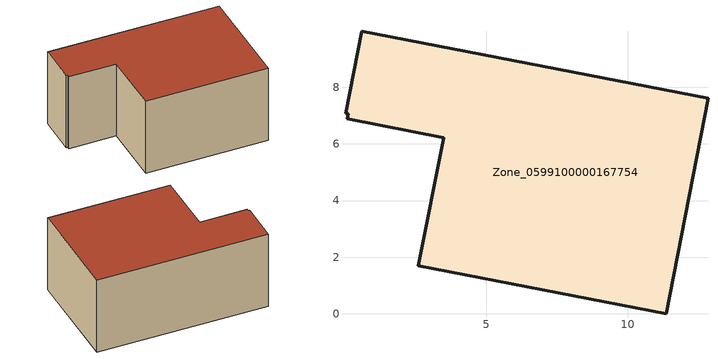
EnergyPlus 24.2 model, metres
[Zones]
Zone_0599100000167754
 floor ground (C_G): 0.1,6.88 0.14,7.06 0.03,7.08 0.61,9.98 12.83,7.61 11.36,0 2.61,1.7 3.5,6.22 z0
 wall outside (C_F): 2.61,1.7 11.36,0 12.83,7.61 0.61,9.98 0.03,7.08 0.14,7.06 0.1,6.88 3.5,6.22 2.61,1.7 z0:5.82
 roof outside (C_R): 0.14,7.06 0.1,6.88 3.5,6.22 2.61,1.7 11.36,0 12.83,7.61 0.61,9.98 0.03,7.08 z5.82
[BUILDING]
Pand.0599100000167754: North Axis=0; Terrain=City; Loads Convergence Tolerance Value=0.04; Temperature Convergence Tolerance Value=0.4; Solar Distribution=FullExterior; Maximum Number of Warmup Days=25; Minimum Number of Warmup Days=1
[Site:Location]
Rotterdam.The.Hague.AP_ZH_NLD Design_Conditions: Latitude=51.96; Longitude=4.45; Time Zone=1; Elevation=-4.5
[SITE:GROUNDTEMPERATURE:BUILDINGSURFACE]
18, 18, 18, 18, 18, 18, 18, 18, 18, 18, 18, 18
[MATERIAL] Thermal Absorptance=0.9; Solar Absorptance=0.7; Visible Absorptance=0.7
Name | Roughness | Thickness | Conductivity | Density | Specific Heat
G.TI.1946-1964 | MediumSmooth | 0.15 | 1 | 540 | 1210
F.TI.1946-1964 | Rough | 0.3 | 0.857143 | 1920 | 840
R.TI.1946-1964 | MediumRough | 0.2 | 0.277778 | 1500 | 1000
[CONSTRUCTION]
C_G: G.TI.1946-1964
C_F: F.TI.1946-1964
C_R: R.TI.1946-1964
[ZONE]
Zone_0599100000167754: Type=1; Multiplier=1; Ceiling Height=Autocalculate; Volume=Autocalculate; Floor Area=autocalculate; Part of Total Floor Area=Yes
[ZONEINFILTRATION:DESIGNFLOWRATE]
Infil_Zone_0599100000167754: Zone or ZoneList or Space or SpaceList=Zone_0599100000167754; Schedule=AlwaysOn; Design Flow Rate Calculation Method=Flow/Area; Flow Rate per Floor Area=0.003; Constant Term Coefficient=1; Temperature Term Coefficient=0; Velocity Term Coefficient=0; Velocity Squared Term Coefficient=0
[HVACTEMPLATE:ZONE:IDEALLOADSAIRSYSTEM]
Zone_0599100000167754: Maximum Heating Supply Air Temperature=50; Minimum Cooling Supply Air Temperature=13; Maximum Heating Supply Air Humidity Ratio=0.0156; Minimum Cooling Supply Air Humidity Ratio=0.0077; Heating Limit=NoLimit; Cooling Limit=NoLimit; Dehumidification Control Type=ConstantSensibleHeatRatio; Cooling Sensible Heat Ratio=0.7; Dehumidification Setpoint=60; Humidification Control Type=None; Humidification Setpoint=30; Outdoor Air Method=None; Outdoor Air Flow Rate per Person=0.00944; Outdoor Air Flow Rate per Zone Floor Area=0; Outdoor Air Flow Rate per Zone=0; Demand Controlled Ventilation Type=None; Outdoor Air Economizer Type=NoEconomizer; Heat Recovery Type=None; Sensible Heat Recovery Effectiveness=0.7; Latent Heat Recovery Effectiveness=0.65
[ZONECONTROL:THERMOSTAT]
ThermostatControl_Zone_0599100000167754: Zone or ZoneList=Zone_0599100000167754; Control Type Schedule=DualSetpointControlType; Control 1=Thermostat_Zone_0599100000167754; Temperature Difference Between Cutout And Setpoint=0
[THERMOSTATSETPOINT:DUALSETPOINT]
Thermostat_Zone_0599100000167754: Heating Setpoint Temperature Schedule=HeatingSetpoint_Zone_0599100000167754; Cooling Setpoint Temperature Schedule=CoolingSetpoint_Zone_0599100000167754
[SCHEDULE:COMPACT]
HeatingSetpoint_Zone_0599100000167754: Through: 12/31, For: AllDays, Until: 24:00, 21
CoolingSetpoint_Zone_0599100000167754: Through: 12/31, For: AllDays, Until: 24:00, 24
DualSetpointControlType: Through: 12/31, For: AllDays, Until: 24:00, 4
AlwaysOn: Through: 12/31, For: AllDays, Until: 24:00, 1
